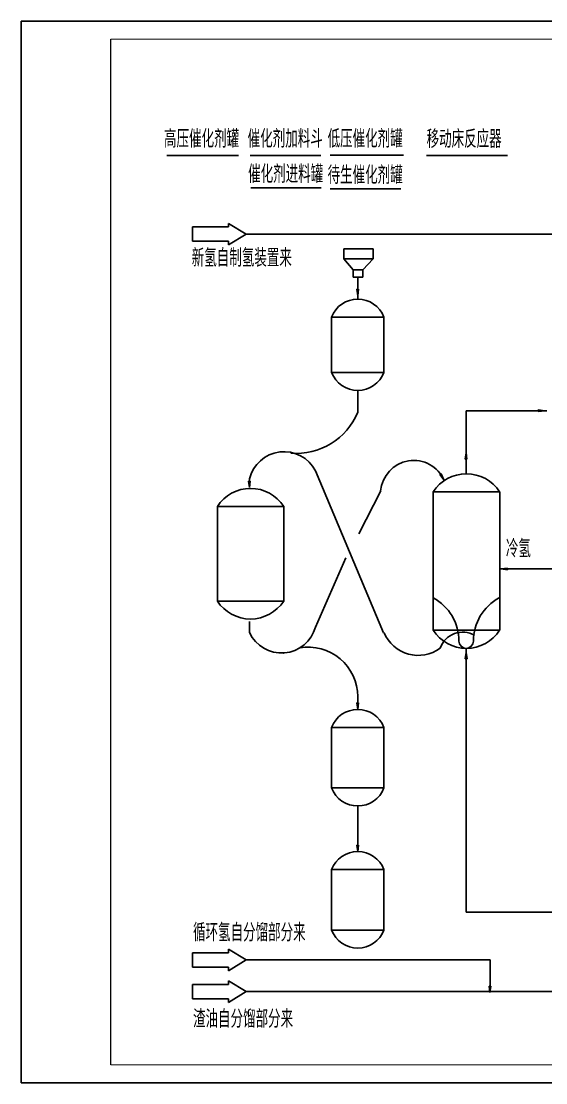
# Model space of a CAD drawing. Extents: x 0 to 420, y 0 to 297.
# Drawn here: x -0.1 to 146.5, y -0.1 to 296.9 of the extents above; entities that cross this region are included whole.
import ezdxf

# ---------------------------------------------------------------- set-up
doc = ezdxf.new("R2010")
doc.units = 0
doc.header["$LTSCALE"] = 300
doc.header["$MEASUREMENT"] = 0
doc.layers.get('0').update_dxf_attribs({"linetype": 'CONTINUOUS'})
doc.styles.get("Standard").update_dxf_attribs({"font": 'txt', "width": 0.62, "bigfont": 'hztxt'})

# ---------------------------------------------------------------- blocks, each defined once
blk = doc.blocks.new('FH02')
at = {"linetype": 'Continuous'}
for p, q in [((10, 2), (10, 3)), ((10, 3), (15, 0)), ((0, -2), (0, 2)), ((0, 2), (10, 2)), ((15, 0), (10, -3)), ((10, -2), (0, -2)), ((10, -3), (10, -2))]:
    blk.add_line(p, q, dxfattribs=at)

msp = doc.modelspace()

# ---------------------------------------------------------------- linework, layer by layer
for p, q in [((419.86, 296.85), (-0.14, 296.85)), ((-0.14, 296.85), (-0.14, -0.15)), ((40.53, 259.32), (60.62, 259.32)), ((63.92, 259.33), (83.65, 259.33)), ((86.28, 259.35), (106.75, 259.35)), ((113.23, 259.28), (135.89, 259.28)), ((64.05, 250.21), (83.78, 250.21)), ((86.28, 249.92), (106.02, 249.92)), ((62.8, 237.32), (328.95, 237.32)), ((90.1, 233.19), (90.1, 230.36)), ((98.26, 233.19), (90.1, 233.19)), ((98.26, 233.19), (98.26, 230.36)), ((98.26, 230.36), (90.1, 230.36)), ((90.1, 230.36), (92.67, 227.26)), ((98.26, 230.36), (95.37, 227.26)), ((92.67, 227.26), (92.67, 225.28)), ((95.37, 227.26), (92.67, 227.26)), ((95.37, 227.26), (95.37, 225.28)), ((95.37, 225.28), (92.67, 225.28)), ((93.97, 219.12), (93.97, 225.28)), ((93.73, 221.86), (93.97, 220.06)), ((94.22, 221.86), (93.73, 221.86)), ((94.21, 221.81), (93.73, 221.81)), ((94.22, 221.77), (93.74, 221.77)), ((94.2, 221.73), (93.75, 221.73)), ((94.2, 221.69), (93.75, 221.69)), ((94.19, 221.64), (93.76, 221.64)), ((94.19, 221.6), (93.76, 221.6)), ((94.18, 221.57), (93.77, 221.57)), ((94.18, 221.54), (93.77, 221.54)), ((94.17, 221.5), (93.78, 221.5)), ((94.17, 221.49), (93.78, 221.49)), ((94.17, 221.46), (93.78, 221.46)), ((94.16, 221.44), (93.79, 221.44)), ((94.16, 221.44), (93.79, 221.44)), ((94.16, 221.42), (93.79, 221.42)), ((94.16, 221.42), (93.79, 221.42)), ((94.16, 221.41), (93.79, 221.41)), ((94.16, 221.41), (93.79, 221.41)), ((94.16, 221.4), (93.79, 221.4)), ((94.15, 221.37), (93.8, 221.37)), ((94.15, 221.33), (93.8, 221.33)), ((94.15, 221.32), (93.8, 221.32)), ((94.21, 221.77), (93.81, 221.77)), ((94.14, 221.3), (93.81, 221.3)), ((94.14, 221.28), (93.81, 221.28)), ((94.14, 221.25), (93.81, 221.25)), ((94.13, 221.22), (93.82, 221.22)), ((94.13, 221.21), (93.82, 221.21)), ((94.13, 221.18), (93.82, 221.18)), ((94.21, 221.77), (93.83, 221.77)), ((94.12, 221.14), (93.83, 221.14)), ((94.12, 221.12), (93.83, 221.12)), ((94.12, 221.1), (93.83, 221.1)), ((94.11, 221.08), (93.84, 221.08)), ((94.11, 221.04), (93.84, 221.04)), ((94.1, 221.01), (93.84, 221.01)), ((94.1, 221), (93.85, 221)), ((94.1, 220.99), (93.85, 220.99)), ((94.1, 220.99), (93.85, 220.99)), ((94.1, 220.98), (93.85, 220.98)), ((94.1, 220.98), (93.85, 220.98)), ((94.1, 220.96), (93.85, 220.96)), ((94.1, 220.95), (93.85, 220.95)), ((94.09, 220.92), (93.86, 220.92)), ((94.09, 220.89), (93.86, 220.89)), ((94.08, 220.87), (93.86, 220.87)), ((94.08, 220.83), (93.87, 220.83)), ((94.08, 220.82), (93.87, 220.82)), ((94.08, 220.8), (93.87, 220.8)), ((94.07, 220.78), (93.88, 220.78)), ((94.07, 220.75), (93.88, 220.75)), ((94.07, 220.74), (93.88, 220.74)), ((94.06, 220.72), (93.88, 220.72)), ((94.06, 220.71), (93.89, 220.71)), ((94.06, 220.69), (93.89, 220.69)), ((94.06, 220.68), (93.89, 220.68)), ((94.06, 220.67), (93.89, 220.67)), ((94.06, 220.67), (93.89, 220.67)), ((94.06, 220.66), (93.89, 220.66)), ((94.06, 220.66), (93.89, 220.66)), ((94.05, 220.64), (93.9, 220.64)), ((94.05, 220.63), (93.9, 220.63)), ((94.05, 220.61), (93.9, 220.61)), ((94.05, 220.6), (93.9, 220.6)), ((94.05, 220.58), (93.9, 220.58)), ((94.05, 220.58), (93.9, 220.58)), ((94.04, 220.57), (93.9, 220.57)), ((94.04, 220.57), (93.91, 220.57)), ((94.04, 220.55), (93.91, 220.55)), ((94.04, 220.54), (93.91, 220.54)), ((94.04, 220.53), (93.91, 220.53)), ((94.04, 220.53), (93.91, 220.53)), ((94.04, 220.52), (93.91, 220.52)), ((94.03, 220.5), (93.92, 220.5)), ((94.03, 220.5), (93.92, 220.5)), ((94.03, 220.49), (93.92, 220.49)), ((94.03, 220.46), (93.92, 220.46)), ((94.03, 220.44), (93.92, 220.44)), ((94.02, 220.43), (93.92, 220.43)), ((94.02, 220.41), (93.93, 220.41)), ((94.02, 220.37), (93.93, 220.37)), ((94.01, 220.36), (93.93, 220.36)), ((94.01, 220.35), (93.94, 220.35)), ((94.01, 220.3), (93.94, 220.3)), ((94.22, 221.86), (93.97, 220.06)), ((93.97, 221.86), (93.97, 220.06)), ((101.3, 214.08), (86.65, 214.08)), ((86.65, 214.08), (86.65, 198.61)), ((101.3, 214.08), (101.3, 198.61)), ((101.3, 198.61), (86.65, 198.61)), ((93.97, 193.56), (93.97, 187.47)), ((124.26, 170.1), (124.26, 187.82)), ((124.26, 187.82), (146.83, 187.82)), ((144.47, 188.11), (146.26, 187.86)), ((144.47, 188.11), (144.47, 187.62)), ((144.47, 187.62), (146.26, 187.86)), ((144.47, 187.86), (146.26, 187.86)), ((144.51, 188.1), (144.51, 187.62)), ((144.56, 188.11), (144.56, 187.63)), ((144.56, 188.1), (144.56, 187.7)), ((144.56, 188.1), (144.56, 187.72)), ((144.6, 188.09), (144.6, 187.63)), ((144.64, 188.08), (144.64, 187.64)), ((144.69, 188.08), (144.69, 187.65)), ((144.72, 188.07), (144.72, 187.65)), ((144.76, 188.07), (144.76, 187.66)), ((144.79, 188.06), (144.79, 187.66)), ((144.83, 188.06), (144.83, 187.66)), ((144.84, 188.06), (144.84, 187.67)), ((144.86, 188.05), (144.86, 187.67)), ((144.88, 188.05), (144.88, 187.67)), ((144.88, 188.05), (144.88, 187.67)), ((144.9, 188.05), (144.9, 187.68)), ((144.9, 188.05), (144.9, 187.68)), ((144.92, 188.05), (144.92, 187.68)), ((144.92, 188.05), (144.92, 187.68)), ((144.93, 188.04), (144.93, 187.68)), ((144.96, 188.04), (144.96, 187.68)), ((144.99, 188.04), (144.99, 187.69)), ((145.01, 188.03), (145.01, 187.69)), ((145.03, 188.03), (145.03, 187.69)), ((145.05, 188.03), (145.05, 187.7)), ((145.08, 188.02), (145.08, 187.7)), ((145.11, 188.02), (145.11, 187.7)), ((145.11, 188.02), (145.11, 187.7)), ((145.15, 188.01), (145.15, 187.71)), ((145.18, 188.01), (145.18, 187.71)), ((145.21, 188.01), (145.21, 187.72)), ((145.22, 188), (145.22, 187.72)), ((145.25, 188), (145.25, 187.72)), ((145.29, 188), (145.29, 187.73)), ((145.32, 187.99), (145.32, 187.73)), ((145.33, 187.99), (145.33, 187.73)), ((145.34, 187.99), (145.34, 187.73)), ((145.34, 187.99), (145.34, 187.73)), ((145.35, 187.99), (145.35, 187.74)), ((145.35, 187.99), (145.35, 187.74)), ((145.37, 187.98), (145.37, 187.74)), ((145.38, 187.98), (145.38, 187.74)), ((145.41, 187.98), (145.41, 187.74)), ((145.43, 187.98), (145.43, 187.75)), ((145.46, 187.97), (145.46, 187.75)), ((145.5, 187.97), (145.5, 187.76)), ((145.5, 187.97), (145.5, 187.76)), ((145.52, 187.96), (145.52, 187.76)), ((145.55, 187.96), (145.55, 187.76)), ((145.57, 187.96), (145.57, 187.77)), ((145.59, 187.95), (145.59, 187.77)), ((145.61, 187.95), (145.61, 187.77)), ((145.62, 187.95), (145.62, 187.77)), ((145.63, 187.95), (145.63, 187.78)), ((145.65, 187.95), (145.65, 187.78)), ((145.66, 187.94), (145.66, 187.78)), ((145.66, 187.94), (145.66, 187.78)), ((145.67, 187.94), (145.67, 187.78)), ((145.67, 187.94), (145.67, 187.78)), ((145.68, 187.94), (145.68, 187.78)), ((145.7, 187.94), (145.7, 187.78)), ((145.72, 187.94), (145.72, 187.79)), ((145.73, 187.94), (145.73, 187.79)), ((145.75, 187.93), (145.75, 187.79)), ((145.75, 187.93), (145.75, 187.79)), ((145.75, 187.93), (145.75, 187.79)), ((145.76, 187.93), (145.76, 187.79)), ((145.77, 187.93), (145.77, 187.79)), ((145.79, 187.93), (145.79, 187.8)), ((145.8, 187.93), (145.8, 187.8)), ((145.8, 187.93), (145.8, 187.8)), ((145.81, 187.92), (145.81, 187.8)), ((145.83, 187.92), (145.83, 187.8)), ((145.83, 187.92), (145.83, 187.8)), ((145.84, 187.92), (145.84, 187.8)), ((145.87, 187.92), (145.87, 187.81)), ((145.88, 187.91), (145.88, 187.81)), ((145.89, 187.91), (145.89, 187.81)), ((145.91, 187.91), (145.91, 187.81)), ((145.95, 187.9), (145.95, 187.82)), ((145.97, 187.9), (145.97, 187.82)), ((145.98, 187.9), (145.98, 187.82)), ((146.03, 187.89), (146.03, 187.83)), ((124, 174.32), (124.25, 176.11)), ((124.13, 175.28), (124.36, 175.28)), ((124.13, 175.26), (124.36, 175.26)), ((124.14, 175.37), (124.35, 175.37)), ((124.14, 175.36), (124.35, 175.36)), ((124.14, 175.35), (124.35, 175.35)), ((124.14, 175.31), (124.36, 175.31)), ((124.15, 175.44), (124.34, 175.44)), ((124.15, 175.43), (124.34, 175.43)), ((124.15, 175.4), (124.34, 175.4)), ((124.16, 175.52), (124.33, 175.52)), ((124.16, 175.52), (124.33, 175.52)), ((124.16, 175.51), (124.33, 175.51)), ((124.16, 175.51), (124.33, 175.51)), ((124.16, 175.5), (124.33, 175.5)), ((124.16, 175.48), (124.33, 175.48)), ((124.16, 175.47), (124.33, 175.47)), ((124.16, 175.46), (124.34, 175.46)), ((124.17, 175.58), (124.32, 175.58)), ((124.17, 175.57), (124.32, 175.57)), ((124.17, 175.55), (124.32, 175.55)), ((124.17, 175.53), (124.33, 175.53)), ((124.18, 175.66), (124.31, 175.66)), ((124.18, 175.65), (124.31, 175.65)), ((124.18, 175.65), (124.31, 175.65)), ((124.18, 175.64), (124.31, 175.64)), ((124.18, 175.62), (124.31, 175.62)), ((124.18, 175.61), (124.32, 175.61)), ((124.18, 175.6), (124.32, 175.6)), ((124.18, 175.6), (124.32, 175.6)), ((124.18, 175.6), (124.32, 175.6)), ((124.19, 175.73), (124.3, 175.73)), ((124.19, 175.72), (124.3, 175.72)), ((124.19, 175.69), (124.3, 175.69)), ((124.19, 175.68), (124.31, 175.68)), ((124.19, 175.68), (124.31, 175.68)), ((124.2, 175.8), (124.29, 175.8)), ((124.2, 175.76), (124.29, 175.76)), ((124.2, 175.75), (124.3, 175.75)), ((124.21, 175.88), (124.28, 175.88)), ((124.21, 175.83), (124.29, 175.83)), ((124.21, 175.82), (124.29, 175.82)), ((124.25, 174.32), (124.25, 176.11)), ((124.49, 174.32), (124.25, 176.11)), ((124, 174.41), (124.48, 174.41)), ((124, 174.32), (124.49, 174.32)), ((124.01, 174.41), (124.41, 174.41)), ((124.01, 174.41), (124.39, 174.41)), ((124.01, 174.36), (124.49, 174.36)), ((124.02, 174.49), (124.47, 174.49)), ((124.02, 174.45), (124.47, 174.45)), ((124.03, 174.54), (124.46, 174.54)), ((124.04, 174.64), (124.45, 174.64)), ((124.04, 174.61), (124.45, 174.61)), ((124.04, 174.57), (124.46, 174.57)), ((124.05, 174.71), (124.44, 174.71)), ((124.05, 174.69), (124.44, 174.69)), ((124.05, 174.68), (124.44, 174.68)), ((124.06, 174.78), (124.43, 174.78)), ((124.06, 174.77), (124.43, 174.77)), ((124.06, 174.77), (124.43, 174.77)), ((124.06, 174.75), (124.43, 174.75)), ((124.06, 174.75), (124.43, 174.75)), ((124.06, 174.73), (124.44, 174.73)), ((124.06, 174.73), (124.44, 174.73)), ((124.07, 174.86), (124.42, 174.86)), ((124.07, 174.84), (124.42, 174.84)), ((124.07, 174.81), (124.42, 174.81)), ((124.08, 174.93), (124.41, 174.93)), ((124.08, 174.9), (124.41, 174.9)), ((124.08, 174.88), (124.42, 174.88)), ((124.09, 175), (124.4, 175)), ((124.09, 174.96), (124.4, 174.96)), ((124.09, 174.96), (124.4, 174.96)), ((124.1, 175.07), (124.39, 175.07)), ((124.1, 175.06), (124.39, 175.06)), ((124.1, 175.03), (124.39, 175.03)), ((124.11, 175.14), (124.38, 175.14)), ((124.11, 175.1), (124.39, 175.1)), ((124.12, 175.23), (124.37, 175.23)), ((124.12, 175.22), (124.37, 175.22)), ((124.12, 175.2), (124.37, 175.2)), ((124.12, 175.2), (124.37, 175.2)), ((124.12, 175.19), (124.37, 175.19)), ((124.12, 175.19), (124.37, 175.19)), ((124.12, 175.18), (124.37, 175.18)), ((124.12, 175.17), (124.38, 175.17)), ((82.14, 171.06), (101.18, 125.78)), ((117.34, 170.27), (116.91, 170.03)), ((116.91, 170.03), (118.01, 168.59)), ((117.35, 170.23), (116.94, 170)), ((117.38, 170.2), (116.96, 169.96)), ((117.39, 170.15), (116.99, 169.93)), ((117.4, 170.11), (117.01, 169.89)), ((117.37, 170.19), (117.03, 169.99)), ((117.37, 170.19), (117.04, 170)), ((117.42, 170.07), (117.04, 169.86)), ((117.43, 170.03), (117.07, 169.83)), ((117.45, 170), (117.09, 169.79)), ((117.46, 169.97), (117.1, 169.77)), ((117.12, 170.15), (118.01, 168.59)), ((117.47, 169.94), (117.13, 169.74)), ((117.48, 169.93), (117.14, 169.73)), ((117.49, 169.9), (117.15, 169.71)), ((117.49, 169.88), (117.16, 169.7)), ((117.49, 169.88), (117.16, 169.7)), ((117.5, 169.87), (117.18, 169.68)), ((117.5, 169.87), (117.18, 169.68)), ((117.51, 169.85), (117.19, 169.67)), ((117.51, 169.85), (117.19, 169.67)), ((117.51, 169.84), (117.19, 169.66)), ((117.52, 169.81), (117.21, 169.64)), ((117.53, 169.78), (117.23, 169.61)), ((117.54, 169.77), (117.24, 169.6)), ((117.55, 169.75), (117.25, 169.58)), ((117.55, 169.73), (117.27, 169.56)), ((117.56, 169.7), (117.28, 169.54)), ((117.58, 169.67), (117.3, 169.51)), ((117.58, 169.67), (117.3, 169.52)), ((117.59, 169.64), (117.32, 169.49)), ((117.34, 170.27), (118.01, 168.59)), ((117.61, 169.6), (117.35, 169.46)), ((117.61, 169.58), (117.36, 169.44)), ((117.62, 169.57), (117.37, 169.42)), ((117.63, 169.54), (117.39, 169.4)), ((117.64, 169.51), (117.41, 169.37)), ((117.66, 169.48), (117.43, 169.35)), ((117.66, 169.46), (117.44, 169.33)), ((117.66, 169.46), (117.44, 169.34)), ((117.66, 169.46), (117.44, 169.33)), ((117.67, 169.45), (117.45, 169.32)), ((117.67, 169.45), (117.45, 169.32)), ((117.67, 169.43), (117.46, 169.31)), ((117.68, 169.42), (117.47, 169.3)), ((117.69, 169.39), (117.48, 169.28)), ((117.7, 169.37), (117.5, 169.26)), ((117.71, 169.34), (117.52, 169.23)), ((117.72, 169.31), (117.54, 169.2)), ((117.72, 169.3), (117.54, 169.2)), ((63.92, 168.18), (63.43, 168.18)), ((63.43, 168.18), (63.68, 166.39)), ((63.92, 168.14), (63.44, 168.14)), ((63.92, 168.09), (63.44, 168.09)), ((63.91, 168.05), (63.45, 168.05)), ((63.9, 168.01), (63.45, 168.01)), ((63.89, 167.96), (63.46, 167.96)), ((63.89, 167.92), (63.47, 167.92)), ((63.88, 167.89), (63.47, 167.89)), ((63.88, 167.86), (63.47, 167.86)), ((63.87, 167.82), (63.48, 167.82)), ((63.87, 167.81), (63.48, 167.81)), ((63.87, 167.78), (63.49, 167.78)), ((63.87, 167.76), (63.49, 167.76)), ((63.87, 167.76), (63.49, 167.76)), ((63.86, 167.75), (63.49, 167.75)), ((63.86, 167.75), (63.49, 167.75)), ((63.86, 167.73), (63.49, 167.73)), ((63.86, 167.73), (63.49, 167.73)), ((63.86, 167.72), (63.49, 167.72)), ((63.86, 167.69), (63.5, 167.69)), ((63.85, 167.66), (63.5, 167.66)), ((63.85, 167.64), (63.5, 167.64)), ((63.91, 168.09), (63.51, 168.09)), ((63.85, 167.62), (63.51, 167.62)), ((63.84, 167.6), (63.51, 167.6)), ((63.84, 167.57), (63.51, 167.57)), ((63.84, 167.54), (63.52, 167.54)), ((63.83, 167.53), (63.52, 167.53)), ((63.83, 167.5), (63.52, 167.5)), ((63.91, 168.09), (63.53, 168.09)), ((63.83, 167.46), (63.53, 167.46)), ((63.82, 167.44), (63.53, 167.44)), ((63.82, 167.43), (63.53, 167.43)), ((63.82, 167.4), (63.54, 167.4)), ((63.81, 167.36), (63.54, 167.36)), ((63.81, 167.33), (63.55, 167.33)), ((63.8, 167.32), (63.55, 167.32)), ((63.8, 167.31), (63.55, 167.31)), ((63.8, 167.31), (63.55, 167.31)), ((63.8, 167.3), (63.55, 167.3)), ((63.8, 167.3), (63.55, 167.3)), ((63.8, 167.28), (63.55, 167.28)), ((63.8, 167.27), (63.56, 167.27)), ((63.79, 167.24), (63.56, 167.24)), ((63.79, 167.21), (63.56, 167.21)), ((63.79, 167.19), (63.57, 167.19)), ((63.78, 167.15), (63.57, 167.15)), ((63.78, 167.14), (63.57, 167.14)), ((63.78, 167.12), (63.58, 167.12)), ((63.78, 167.1), (63.58, 167.1)), ((63.77, 167.07), (63.58, 167.07)), ((63.77, 167.06), (63.58, 167.06)), ((63.77, 167.04), (63.59, 167.04)), ((63.77, 167.03), (63.59, 167.03)), ((63.76, 167.02), (63.59, 167.02)), ((63.76, 167), (63.59, 167)), ((63.76, 166.99), (63.59, 166.99)), ((63.76, 166.99), (63.59, 166.99)), ((63.76, 166.98), (63.6, 166.98)), ((63.76, 166.98), (63.6, 166.98)), ((63.76, 166.96), (63.6, 166.96)), ((63.75, 166.95), (63.6, 166.95)), ((63.75, 166.93), (63.6, 166.93)), ((63.75, 166.92), (63.6, 166.92)), ((63.75, 166.9), (63.61, 166.9)), ((63.75, 166.9), (63.61, 166.9)), ((63.75, 166.89), (63.61, 166.89)), ((63.75, 166.89), (63.61, 166.89)), ((63.74, 166.88), (63.61, 166.88)), ((63.74, 166.86), (63.61, 166.86)), ((63.74, 166.85), (63.61, 166.85)), ((63.74, 166.85), (63.61, 166.85)), ((63.74, 166.84), (63.61, 166.84)), ((63.74, 166.82), (63.62, 166.82)), ((63.74, 166.82), (63.62, 166.82)), ((63.74, 166.81), (63.62, 166.81)), ((63.73, 166.78), (63.62, 166.78)), ((63.73, 166.77), (63.63, 166.77)), ((63.73, 166.75), (63.63, 166.75)), ((63.73, 166.73), (63.63, 166.73)), ((63.72, 166.7), (63.63, 166.7)), ((63.72, 166.68), (63.64, 166.68)), ((63.72, 166.67), (63.64, 166.67)), ((63.71, 166.62), (63.65, 166.62)), ((63.68, 168.18), (63.68, 166.39)), ((63.92, 168.18), (63.68, 166.39)), ((63.71, 166.84), (63.71, 168.79)), ((117.73, 169.28), (117.56, 169.18)), ((117.74, 169.26), (117.57, 169.16)), ((117.75, 169.24), (117.59, 169.14)), ((117.76, 169.22), (117.59, 169.13)), ((117.76, 169.21), (117.61, 169.12)), ((117.77, 169.19), (117.61, 169.11)), ((117.77, 169.18), (117.62, 169.1)), ((117.78, 169.17), (117.63, 169.09)), ((117.78, 169.16), (117.64, 169.08)), ((117.78, 169.16), (117.64, 169.08)), ((117.79, 169.15), (117.65, 169.07)), ((117.79, 169.15), (117.65, 169.07)), ((117.79, 169.13), (117.65, 169.06)), ((117.8, 169.12), (117.66, 169.04)), ((117.8, 169.1), (117.67, 169.03)), ((117.81, 169.09), (117.68, 169.02)), ((117.82, 169.07), (117.69, 169)), ((117.82, 169.07), (117.69, 169)), ((117.82, 169.07), (117.7, 169)), ((117.82, 169.06), (117.7, 168.99)), ((117.83, 169.05), (117.71, 168.98)), ((117.83, 169.04), (117.72, 168.97)), ((117.83, 169.03), (117.72, 168.96)), ((117.83, 169.03), (117.72, 168.96)), ((117.84, 169.02), (117.73, 168.96)), ((117.85, 169), (117.74, 168.94)), ((117.85, 169), (117.74, 168.94)), ((117.85, 168.99), (117.75, 168.93)), ((117.86, 168.96), (117.77, 168.91)), ((117.87, 168.95), (117.77, 168.9)), ((117.87, 168.94), (117.78, 168.89)), ((117.88, 168.92), (117.79, 168.87)), ((117.89, 168.88), (117.82, 168.84)), ((117.9, 168.86), (117.83, 168.82)), ((117.9, 168.86), (117.83, 168.82)), ((117.92, 168.81), (117.87, 168.78)), ((94.29, 153.42), (100.38, 165.45)), ((115.09, 165.18), (115.09, 126.44)), ((133.66, 165.18), (115.09, 165.18)), ((133.66, 165.18), (133.66, 126.44)), ((54.7, 161.11), (54.7, 134.64)), ((73.27, 161.11), (54.7, 161.11)), ((73.27, 161.11), (73.27, 134.64)), ((82.14, 127.33), (90.64, 146.72)), ((298.95, 143.61), (133.66, 143.61)), ((135.87, 143.87), (134.08, 143.62)), ((135.87, 143.37), (134.08, 143.62)), ((135.87, 143.62), (134.08, 143.62)), ((134.31, 143.65), (134.31, 143.59)), ((134.36, 143.66), (134.36, 143.58)), ((134.37, 143.66), (134.37, 143.58)), ((134.39, 143.66), (134.39, 143.58)), ((134.43, 143.67), (134.43, 143.57)), ((134.45, 143.67), (134.45, 143.57)), ((134.46, 143.67), (134.46, 143.57)), ((134.47, 143.67), (134.47, 143.57)), ((134.5, 143.68), (134.5, 143.56)), ((134.51, 143.68), (134.51, 143.56)), ((134.51, 143.68), (134.51, 143.56)), ((134.54, 143.68), (134.54, 143.56)), ((134.54, 143.68), (134.54, 143.56)), ((134.54, 143.68), (134.54, 143.56)), ((134.56, 143.69), (134.56, 143.56)), ((134.57, 143.69), (134.57, 143.55)), ((134.58, 143.69), (134.58, 143.55)), ((134.59, 143.69), (134.59, 143.55)), ((134.59, 143.69), (134.59, 143.55)), ((134.59, 143.69), (134.59, 143.55)), ((134.61, 143.69), (134.61, 143.55)), ((134.63, 143.7), (134.63, 143.55)), ((134.65, 143.7), (134.65, 143.54)), ((134.66, 143.7), (134.66, 143.54)), ((134.67, 143.7), (134.67, 143.54)), ((134.67, 143.7), (134.67, 143.54)), ((134.68, 143.7), (134.68, 143.54)), ((134.68, 143.7), (134.68, 143.54)), ((134.7, 143.71), (134.7, 143.54)), ((134.71, 143.71), (134.71, 143.53)), ((134.72, 143.71), (134.72, 143.53)), ((134.73, 143.71), (134.73, 143.53)), ((134.75, 143.71), (134.75, 143.53)), ((134.77, 143.72), (134.77, 143.53)), ((134.79, 143.72), (134.79, 143.52)), ((134.82, 143.72), (134.82, 143.52)), ((134.84, 143.73), (134.84, 143.52)), ((134.84, 143.72), (134.84, 143.52)), ((134.88, 143.73), (134.88, 143.51)), ((134.91, 143.73), (134.91, 143.51)), ((134.93, 143.74), (134.93, 143.5)), ((134.97, 143.74), (134.97, 143.5)), ((134.97, 143.74), (134.97, 143.5)), ((134.99, 143.75), (134.99, 143.5)), ((134.99, 143.75), (134.99, 143.5)), ((135, 143.75), (135, 143.49)), ((135, 143.75), (135, 143.49)), ((135.01, 143.75), (135.01, 143.49)), ((135.02, 143.75), (135.02, 143.49)), ((135.05, 143.75), (135.05, 143.49)), ((135.09, 143.76), (135.09, 143.48)), ((135.12, 143.76), (135.12, 143.48)), ((135.13, 143.77), (135.13, 143.48)), ((135.16, 143.77), (135.16, 143.47)), ((135.2, 143.77), (135.2, 143.47)), ((135.23, 143.78), (135.23, 143.46)), ((135.23, 143.78), (135.23, 143.46)), ((135.27, 143.78), (135.27, 143.46)), ((135.29, 143.79), (135.29, 143.45)), ((135.31, 143.79), (135.31, 143.45)), ((135.34, 143.79), (135.34, 143.45)), ((135.35, 143.8), (135.35, 143.45)), ((135.38, 143.8), (135.38, 143.44)), ((135.41, 143.8), (135.41, 143.44)), ((135.42, 143.8), (135.42, 143.44)), ((135.42, 143.8), (135.42, 143.44)), ((135.44, 143.81), (135.44, 143.43)), ((135.44, 143.81), (135.44, 143.43)), ((135.46, 143.81), (135.46, 143.43)), ((135.46, 143.81), (135.46, 143.43)), ((135.48, 143.81), (135.48, 143.43)), ((135.5, 143.82), (135.5, 143.43)), ((135.52, 143.82), (135.52, 143.42)), ((135.55, 143.82), (135.55, 143.42)), ((135.58, 143.83), (135.58, 143.42)), ((135.62, 143.83), (135.62, 143.41)), ((135.66, 143.84), (135.66, 143.4)), ((135.7, 143.84), (135.7, 143.4)), ((135.75, 143.85), (135.75, 143.39)), ((135.78, 143.87), (135.78, 143.39)), ((135.78, 143.85), (135.78, 143.46)), ((135.78, 143.85), (135.78, 143.48)), ((135.83, 143.86), (135.83, 143.38)), ((135.87, 143.87), (135.87, 143.37)), ((73.27, 134.64), (54.7, 134.64)), ((63.71, 128.88), (63.71, 125.79)), ((133.66, 126.44), (115.09, 126.44)), ((124.04, 118.46), (124.29, 120.26)), ((124.09, 118.86), (124.48, 118.86)), ((124.09, 118.83), (124.48, 118.83)), ((124.09, 118.82), (124.48, 118.82)), ((124.1, 118.92), (124.47, 118.92)), ((124.1, 118.92), (124.47, 118.92)), ((124.1, 118.92), (124.47, 118.92)), ((124.1, 118.9), (124.47, 118.9)), ((124.1, 118.9), (124.47, 118.9)), ((124.1, 118.88), (124.47, 118.88)), ((124.1, 118.88), (124.47, 118.88)), ((124.11, 119), (124.46, 119)), ((124.11, 118.99), (124.46, 118.99)), ((124.11, 118.95), (124.46, 118.95)), ((124.12, 119.07), (124.45, 119.07)), ((124.12, 119.04), (124.45, 119.04)), ((124.12, 119.02), (124.45, 119.02)), ((124.13, 119.14), (124.44, 119.14)), ((124.13, 119.11), (124.44, 119.11)), ((124.13, 119.1), (124.44, 119.1)), ((124.14, 119.22), (124.43, 119.22)), ((124.14, 119.2), (124.43, 119.2)), ((124.14, 119.18), (124.43, 119.18)), ((124.15, 119.28), (124.42, 119.28)), ((124.15, 119.24), (124.42, 119.24)), ((124.16, 119.37), (124.41, 119.37)), ((124.16, 119.36), (124.41, 119.36)), ((124.16, 119.34), (124.41, 119.34)), ((124.16, 119.34), (124.41, 119.34)), ((124.16, 119.33), (124.41, 119.33)), ((124.16, 119.33), (124.41, 119.33)), ((124.16, 119.33), (124.41, 119.33)), ((124.16, 119.31), (124.41, 119.31)), ((124.17, 119.45), (124.4, 119.45)), ((124.17, 119.43), (124.4, 119.43)), ((124.17, 119.4), (124.4, 119.4)), ((124.18, 119.52), (124.39, 119.52)), ((124.18, 119.5), (124.39, 119.5)), ((124.18, 119.49), (124.39, 119.49)), ((124.19, 119.58), (124.38, 119.58)), ((124.19, 119.57), (124.38, 119.57)), ((124.19, 119.54), (124.38, 119.54)), ((124.2, 119.66), (124.37, 119.66)), ((124.2, 119.66), (124.37, 119.66)), ((124.2, 119.65), (124.37, 119.65)), ((124.2, 119.65), (124.37, 119.65)), ((124.2, 119.64), (124.37, 119.64)), ((124.2, 119.63), (124.37, 119.63)), ((124.2, 119.61), (124.37, 119.61)), ((124.2, 119.6), (124.38, 119.6)), ((124.21, 119.74), (124.36, 119.74)), ((124.21, 119.74), (124.36, 119.74)), ((124.21, 119.72), (124.36, 119.72)), ((124.21, 119.71), (124.36, 119.71)), ((124.21, 119.69), (124.36, 119.69)), ((124.21, 119.68), (124.36, 119.68)), ((124.22, 119.8), (124.35, 119.8)), ((124.22, 119.79), (124.35, 119.79)), ((124.22, 119.79), (124.35, 119.79)), ((124.22, 119.78), (124.35, 119.78)), ((124.22, 119.77), (124.35, 119.77)), ((124.22, 119.75), (124.35, 119.75)), ((124.22, 119.75), (124.35, 119.75)), ((124.23, 119.89), (124.34, 119.89)), ((124.23, 119.88), (124.34, 119.88)), ((124.23, 119.86), (124.34, 119.86)), ((124.23, 119.83), (124.34, 119.83)), ((124.23, 119.82), (124.34, 119.82)), ((124.23, 119.82), (124.34, 119.82)), ((124.24, 119.95), (124.33, 119.95)), ((124.24, 119.91), (124.33, 119.91)), ((124.25, 120.02), (124.32, 120.02)), ((124.25, 119.97), (124.32, 119.97)), ((124.25, 119.97), (124.33, 119.97)), ((124.26, 47.63), (124.26, 121.14)), ((124.29, 118.46), (124.29, 120.26)), ((124.53, 118.46), (124.29, 120.26)), ((124.04, 118.55), (124.52, 118.55)), ((124.04, 118.51), (124.53, 118.51)), ((124.04, 118.46), (124.53, 118.46)), ((124.05, 118.55), (124.45, 118.55)), ((124.05, 118.55), (124.43, 118.55)), ((124.06, 118.63), (124.51, 118.63)), ((124.06, 118.59), (124.51, 118.59)), ((124.07, 118.72), (124.5, 118.72)), ((124.07, 118.68), (124.5, 118.68)), ((124.08, 118.78), (124.49, 118.78)), ((124.08, 118.76), (124.49, 118.76)), ((93.95, 105.37), (93.95, 107.89)), ((93.73, 106.12), (93.97, 104.32)), ((94.22, 106.12), (93.73, 106.12)), ((94.21, 106.07), (93.73, 106.07)), ((94.22, 106.03), (93.74, 106.03)), ((94.2, 105.99), (93.75, 105.99)), ((94.2, 105.94), (93.75, 105.94)), ((94.19, 105.9), (93.76, 105.9)), ((94.19, 105.86), (93.76, 105.86)), ((94.18, 105.82), (93.77, 105.82)), ((94.18, 105.8), (93.77, 105.8)), ((94.17, 105.76), (93.78, 105.76)), ((94.17, 105.74), (93.78, 105.74)), ((94.17, 105.72), (93.78, 105.72)), ((94.16, 105.7), (93.79, 105.7)), ((94.16, 105.7), (93.79, 105.7)), ((94.16, 105.68), (93.79, 105.68)), ((94.16, 105.68), (93.79, 105.68)), ((94.16, 105.66), (93.79, 105.66)), ((94.16, 105.66), (93.79, 105.66)), ((94.16, 105.66), (93.79, 105.66)), ((94.15, 105.62), (93.8, 105.62)), ((94.15, 105.59), (93.8, 105.59)), ((94.15, 105.58), (93.8, 105.58)), ((94.21, 106.03), (93.81, 106.03)), ((94.14, 105.55), (93.81, 105.55)), ((94.14, 105.53), (93.81, 105.53)), ((94.14, 105.51), (93.81, 105.51)), ((94.13, 105.48), (93.82, 105.48)), ((94.13, 105.47), (93.82, 105.47)), ((94.13, 105.44), (93.82, 105.44)), ((94.21, 106.03), (93.83, 106.03)), ((94.12, 105.4), (93.83, 105.4)), ((94.12, 105.37), (93.83, 105.37)), ((94.12, 105.36), (93.83, 105.36)), ((94.11, 105.33), (93.84, 105.33)), ((94.11, 105.3), (93.84, 105.3)), ((94.1, 105.26), (93.84, 105.26)), ((94.1, 105.25), (93.85, 105.25)), ((94.1, 105.25), (93.85, 105.25)), ((94.1, 105.25), (93.85, 105.25)), ((94.1, 105.23), (93.85, 105.23)), ((94.1, 105.23), (93.85, 105.23)), ((94.1, 105.21), (93.85, 105.21)), ((94.1, 105.21), (93.85, 105.21)), ((94.09, 105.17), (93.86, 105.17)), ((94.09, 105.15), (93.86, 105.15)), ((94.08, 105.12), (93.86, 105.12)), ((94.08, 105.09), (93.87, 105.09)), ((94.08, 105.08), (93.87, 105.08)), ((94.08, 105.06), (93.87, 105.06)), ((94.07, 105.03), (93.88, 105.03)), ((94.07, 105.01), (93.88, 105.01)), ((94.07, 105), (93.88, 105)), ((94.06, 104.98), (93.88, 104.98)), ((94.06, 104.96), (93.89, 104.96)), ((94.06, 104.95), (93.89, 104.95)), ((94.06, 104.94), (93.89, 104.94)), ((94.06, 104.93), (93.89, 104.93)), ((94.06, 104.93), (93.89, 104.93)), ((94.06, 104.91), (93.89, 104.91)), ((94.06, 104.91), (93.89, 104.91)), ((94.05, 104.9), (93.9, 104.9)), ((94.05, 104.89), (93.9, 104.89)), ((94.05, 104.87), (93.9, 104.87)), ((94.05, 104.85), (93.9, 104.85)), ((94.05, 104.84), (93.9, 104.84)), ((94.05, 104.84), (93.9, 104.84)), ((94.04, 104.83), (93.9, 104.83)), ((94.04, 104.82), (93.91, 104.82)), ((94.04, 104.81), (93.91, 104.81)), ((94.04, 104.8), (93.91, 104.8)), ((94.04, 104.78), (93.91, 104.78)), ((94.04, 104.78), (93.91, 104.78)), ((94.04, 104.78), (93.91, 104.78)), ((94.03, 104.75), (93.92, 104.75)), ((94.03, 104.75), (93.92, 104.75)), ((94.03, 104.75), (93.92, 104.75)), ((94.03, 104.71), (93.92, 104.71)), ((94.03, 104.7), (93.92, 104.7)), ((94.02, 104.69), (93.92, 104.69)), ((94.02, 104.67), (93.93, 104.67)), ((94.02, 104.63), (93.93, 104.63)), ((94.01, 104.61), (93.93, 104.61)), ((94.01, 104.61), (93.94, 104.61)), ((94.01, 104.55), (93.94, 104.55)), ((94.22, 106.12), (93.97, 104.32)), ((93.97, 106.11), (93.97, 104.32)), ((86.65, 99.28), (86.65, 82.35)), ((101.3, 99.28), (86.65, 99.28)), ((101.3, 99.28), (101.3, 82.35)), ((101.3, 82.35), (86.65, 82.35)), ((93.95, 65.61), (93.95, 77.3)), ((93.73, 66.36), (93.97, 64.56)), ((94.22, 66.36), (93.73, 66.36)), ((94.21, 66.31), (93.73, 66.31)), ((94.22, 66.27), (93.74, 66.27)), ((94.2, 66.23), (93.75, 66.23)), ((94.2, 66.19), (93.75, 66.19)), ((94.19, 66.14), (93.76, 66.14)), ((94.19, 66.1), (93.76, 66.1)), ((94.18, 66.06), (93.77, 66.06)), ((94.18, 66.04), (93.77, 66.04)), ((94.17, 66), (93.78, 66)), ((94.17, 65.99), (93.78, 65.99)), ((94.17, 65.96), (93.78, 65.96)), ((94.16, 65.94), (93.79, 65.94)), ((94.16, 65.94), (93.79, 65.94)), ((94.16, 65.92), (93.79, 65.92)), ((94.16, 65.92), (93.79, 65.92)), ((94.16, 65.9), (93.79, 65.9)), ((94.16, 65.9), (93.79, 65.9)), ((94.16, 65.9), (93.79, 65.9)), ((94.15, 65.87), (93.8, 65.87)), ((94.15, 65.83), (93.8, 65.83)), ((94.15, 65.82), (93.8, 65.82)), ((94.21, 66.27), (93.81, 66.27)), ((94.14, 65.8), (93.81, 65.8)), ((94.14, 65.78), (93.81, 65.78)), ((94.14, 65.75), (93.81, 65.75)), ((94.13, 65.72), (93.82, 65.72)), ((94.13, 65.71), (93.82, 65.71)), ((94.13, 65.68), (93.82, 65.68)), ((94.21, 66.27), (93.83, 66.27)), ((94.12, 65.64), (93.83, 65.64)), ((94.12, 65.62), (93.83, 65.62)), ((94.12, 65.6), (93.83, 65.6)), ((94.11, 65.58), (93.84, 65.58)), ((94.11, 65.54), (93.84, 65.54)), ((94.1, 65.51), (93.84, 65.51)), ((94.1, 65.49), (93.85, 65.49)), ((94.1, 65.49), (93.85, 65.49)), ((94.1, 65.49), (93.85, 65.49)), ((94.1, 65.48), (93.85, 65.48)), ((94.1, 65.48), (93.85, 65.48)), ((94.1, 65.46), (93.85, 65.46)), ((94.1, 65.45), (93.85, 65.45)), ((94.09, 65.42), (93.86, 65.42)), ((94.09, 65.39), (93.86, 65.39)), ((94.08, 65.37), (93.86, 65.37)), ((94.22, 66.36), (93.97, 64.56)), ((93.97, 66.36), (93.97, 64.56)), ((94.08, 65.33), (93.87, 65.33)), ((94.08, 65.32), (93.87, 65.32)), ((94.08, 65.3), (93.87, 65.3)), ((94.07, 65.28), (93.88, 65.28)), ((94.07, 65.25), (93.88, 65.25)), ((94.07, 65.24), (93.88, 65.24)), ((94.06, 65.22), (93.88, 65.22)), ((94.06, 65.21), (93.89, 65.21)), ((94.06, 65.19), (93.89, 65.19)), ((94.06, 65.18), (93.89, 65.18)), ((94.06, 65.17), (93.89, 65.17)), ((94.06, 65.17), (93.89, 65.17)), ((94.06, 65.16), (93.89, 65.16)), ((94.06, 65.16), (93.89, 65.16)), ((94.05, 65.14), (93.9, 65.14)), ((94.05, 65.13), (93.9, 65.13)), ((94.05, 65.11), (93.9, 65.11)), ((94.05, 65.1), (93.9, 65.1)), ((94.05, 65.08), (93.9, 65.08)), ((94.05, 65.08), (93.9, 65.08)), ((94.04, 65.07), (93.9, 65.07)), ((94.04, 65.07), (93.91, 65.07)), ((94.04, 65.05), (93.91, 65.05)), ((94.04, 65.04), (93.91, 65.04)), ((94.04, 65.03), (93.91, 65.03)), ((94.04, 65.03), (93.91, 65.03)), ((94.04, 65.02), (93.91, 65.02)), ((94.03, 65), (93.92, 65)), ((94.03, 65), (93.92, 65)), ((94.03, 64.99), (93.92, 64.99)), ((94.03, 64.96), (93.92, 64.96)), ((94.03, 64.94), (93.92, 64.94)), ((94.02, 64.93), (93.92, 64.93)), ((94.02, 64.91), (93.93, 64.91)), ((94.02, 64.87), (93.93, 64.87)), ((94.01, 64.85), (93.93, 64.85)), ((94.01, 64.85), (93.94, 64.85)), ((94.01, 64.8), (93.94, 64.8)), ((86.65, 59.52), (86.65, 42.59)), ((101.3, 59.52), (86.65, 59.52)), ((101.3, 59.52), (101.3, 42.59)), ((124.26, 47.63), (309.08, 47.63)), ((101.3, 42.59), (86.65, 42.59)), ((62.77, 34.22), (130.98, 34.22)), ((130.98, 34.22), (130.98, 25.36)), ((131.19, 26.92), (130.7, 26.92)), ((130.7, 26.92), (130.95, 25.12)), ((131.19, 26.87), (130.71, 26.87)), ((131.19, 26.83), (130.71, 26.83)), ((131.18, 26.79), (130.72, 26.79)), ((131.17, 26.75), (130.72, 26.75)), ((131.18, 26.83), (130.78, 26.83)), ((131.18, 26.83), (130.8, 26.83)), ((130.95, 26.92), (130.95, 25.12)), ((131.19, 26.92), (130.95, 25.12)), ((62.77, 25.36), (356.97, 25.36)), ((131.16, 26.7), (130.73, 26.7)), ((131.16, 26.66), (130.74, 26.66)), ((131.15, 26.62), (130.74, 26.62)), ((131.15, 26.6), (130.74, 26.6)), ((131.14, 26.56), (130.75, 26.56)), ((131.14, 26.55), (130.75, 26.55)), ((131.14, 26.52), (130.76, 26.52)), ((131.14, 26.5), (130.76, 26.5)), ((131.14, 26.5), (130.76, 26.5)), ((131.13, 26.48), (130.76, 26.48)), ((131.13, 26.48), (130.76, 26.48)), ((131.13, 26.46), (130.76, 26.46)), ((131.13, 26.46), (130.76, 26.46)), ((131.13, 26.46), (130.76, 26.46)), ((131.13, 26.43), (130.77, 26.43)), ((131.12, 26.39), (130.77, 26.39)), ((131.12, 26.38), (130.77, 26.38)), ((131.12, 26.36), (130.78, 26.36)), ((131.11, 26.34), (130.78, 26.34)), ((131.11, 26.31), (130.78, 26.31)), ((131.11, 26.28), (130.79, 26.28)), ((131.1, 26.27), (130.79, 26.27)), ((131.1, 26.24), (130.79, 26.24)), ((131.09, 26.2), (130.8, 26.2)), ((131.09, 26.18), (130.8, 26.18)), ((131.09, 26.16), (130.8, 26.16)), ((131.09, 26.14), (130.81, 26.14)), ((131.08, 26.1), (130.81, 26.1)), ((131.08, 26.07), (130.82, 26.07)), ((131.07, 26.05), (130.82, 26.05)), ((131.07, 26.05), (130.82, 26.05)), ((131.07, 26.05), (130.82, 26.05)), ((131.07, 26.04), (130.82, 26.04)), ((131.07, 26.04), (130.82, 26.04)), ((131.07, 26.02), (130.82, 26.02)), ((131.07, 26.01), (130.83, 26.01)), ((131.06, 25.98), (130.83, 25.98)), ((131.06, 25.95), (130.83, 25.95)), ((131.06, 25.93), (130.84, 25.93)), ((131.05, 25.89), (130.84, 25.89)), ((131.05, 25.88), (130.84, 25.88)), ((131.05, 25.86), (130.85, 25.86)), ((131.04, 25.84), (130.85, 25.84)), ((131.04, 25.81), (130.85, 25.81)), ((131.04, 25.8), (130.85, 25.8)), ((131.04, 25.78), (130.86, 25.78)), ((131.04, 25.77), (130.86, 25.77)), ((131.03, 25.75), (130.86, 25.75)), ((131.03, 25.74), (130.86, 25.74)), ((131.03, 25.73), (130.86, 25.73)), ((131.03, 25.73), (130.86, 25.73)), ((131.03, 25.72), (130.87, 25.72)), ((131.03, 25.72), (130.87, 25.72)), ((131.03, 25.7), (130.87, 25.7)), ((131.02, 25.69), (130.87, 25.69)), ((131.02, 25.67), (130.87, 25.67)), ((131.02, 25.66), (130.87, 25.66)), ((131.02, 25.64), (130.88, 25.64)), ((131.02, 25.64), (130.88, 25.64)), ((131.02, 25.63), (130.88, 25.63)), ((131.02, 25.63), (130.88, 25.63)), ((131.01, 25.61), (130.88, 25.61)), ((131.01, 25.6), (130.88, 25.6)), ((131.01, 25.59), (130.88, 25.59)), ((131.01, 25.59), (130.88, 25.59)), ((131.01, 25.58), (130.88, 25.58)), ((131.01, 25.56), (130.89, 25.56)), ((131.01, 25.56), (130.89, 25.56)), ((131.01, 25.55), (130.89, 25.55)), ((131, 25.52), (130.89, 25.52)), ((131, 25.5), (130.89, 25.5)), ((131, 25.49), (130.9, 25.49)), ((130.99, 25.47), (130.9, 25.47)), ((130.99, 25.43), (130.9, 25.43)), ((130.99, 25.41), (130.91, 25.41)), ((130.99, 25.41), (130.91, 25.41)), ((130.98, 25.36), (130.91, 25.36)), ((-0.06, -0.02), (-0.06, 0)), ((-0.06, 0), (0, 0)), ((-0.14, -0.15), (419.86, -0.15)), ((-0.11, -0.01), (-0.1, -0.01)), ((-0.11, -0.02), (-0.1, -0.02)), ((-0.11, -0.02), (-0.11, -0.03)), ((-0.11, -0.03), (-0.1, -0.03)), ((-0.1, -0.01), (-0.1, 0)), ((-0.1, 0), (-0.08, 0)), ((-0.1, -0.02), (-0.1, -0.01)), ((-0.1, -0.01), (-0.1, -0.01)), ((-0.1, -0.01), (-0.1, -0.01)), ((-0.1, -0.01), (-0.1, -0.01)), ((-0.09, -0.02), (-0.1, -0.02)), ((-0.1, -0.02), (-0.1, -0.03)), ((-0.1, -0.02), (-0.1, -0.03)), ((-0.1, -0.02), (-0.09, -0.02)), ((-0.1, -0.03), (-0.1, -0.03)), ((-0.1, -0.03), (-0.1, -0.03)), ((-0.09, -0.04), (-0.1, -0.04)), ((-0.09, -0.02), (-0.09, -0.01)), ((-0.09, -0.01), (-0.09, -0.01)), ((-0.09, -0.01), (-0.09, -0.01)), ((-0.09, -0.01), (-0.09, -0.06)), ((-0.09, -0.01), (-0.09, -0.01)), ((-0.09, -0.01), (-0.09, -0.01)), ((-0.09, -0.01), (-0.09, -0.01)), ((-0.09, -0.01), (-0.09, -0.01)), ((-0.09, -0.01), (-0.09, -0.01)), ((-0.09, -0.02), (-0.09, -0.02)), ((-0.09, -0.02), (-0.09, -0.03)), ((-0.09, -0.02), (-0.09, -0.03)), ((-0.09, -0.02), (-0.09, -0.02)), ((-0.09, -0.03), (-0.09, -0.03)), ((-0.09, -0.03), (-0.09, -0.04)), ((-0.09, -0.03), (-0.09, -0.04)), ((-0.09, -0.03), (-0.09, -0.03)), ((-0.09, -0.03), (-0.09, -0.03)), ((-0.09, -0.03), (-0.09, -0.03)), ((-0.09, -0.04), (-0.09, -0.04)), ((-0.09, -0.04), (-0.09, -0.04)), ((-0.09, -0.04), (-0.09, -0.04)), ((-0.09, -0.04), (-0.09, -0.04)), ((-0.09, -0.06), (-0.02, -0.06)), ((-0.08, 0), (-0.08, -0.04)), ((-0.08, -0.02), (-0.08, -0.01)), ((-0.08, -0.01), (-0.07, -0.01)), ((-0.08, -0.02), (-0.08, -0.05)), ((-0.08, -0.02), (-0.08, -0.05)), ((-0.08, -0.02), (-0.08, -0.02)), ((-0.07, -0.02), (-0.08, -0.02)), ((-0.08, -0.04), (-0.08, -0.04)), ((-0.08, -0.05), (-0.08, -0.05)), ((-0.07, -0.05), (-0.08, -0.05)), ((-0.08, -0.05), (-0.08, -0.05)), ((-0.07, -0.01), (-0.07, -0.01)), ((-0.07, -0.01), (-0.07, -0.01)), ((-0.07, -0.01), (-0.07, -0.01)), ((-0.07, -0.01), (-0.07, -0.01)), ((-0.07, -0.01), (-0.07, -0.01)), ((-0.07, -0.01), (-0.07, -0.01)), ((-0.07, -0.01), (-0.07, -0.01)), ((-0.07, -0.01), (-0.06, -0.01)), ((-0.07, -0.01), (-0.07, -0.01)), ((-0.07, -0.01), (-0.07, -0.01)), ((-0.07, -0.03), (-0.07, -0.02)), ((-0.07, -0.02), (-0.06, -0.02)), ((-0.07, -0.03), (-0.06, -0.03)), ((-0.07, -0.03), (-0.06, -0.03)), ((-0.07, -0.04), (-0.07, -0.04)), ((-0.07, -0.05), (-0.07, -0.05)), ((-0.07, -0.05), (-0.07, -0.05)), ((-0.07, -0.05), (-0.07, -0.05)), ((-0.07, -0.05), (-0.07, -0.05)), ((-0.07, -0.05), (-0.06, -0.05)), ((-0.07, -0.05), (-0.07, -0.05)), ((-0.07, -0.05), (-0.07, -0.05)), ((-0.07, -0.05), (-0.07, -0.05)), ((-0.06, -0.01), (-0.06, -0.02)), ((-0.06, -0.02), (-0.06, -0.02)), ((-0.06, -0.02), (-0.06, -0.02)), ((-0.06, -0.02), (-0.06, -0.02)), ((-0.06, -0.02), (-0.06, -0.02)), ((-0.06, -0.02), (-0.06, -0.02)), ((-0.06, -0.02), (-0.06, -0.02)), ((-0.06, -0.02), (-0.06, -0.03)), ((-0.06, -0.03), (-0.06, -0.03)), ((-0.06, -0.03), (-0.06, -0.03))]:
    msp.add_line(p, q)
at = {"const_width": 0.3}
for points in [[(414.86, 291.85), (24.86, 291.85)], [(24.86, 291.85), (24.86, 4.85)], [(24.86, 4.85), (414.86, 4.85)]]:
    msp.add_lwpolyline(points, dxfattribs=at)
msp.add_lwpolyline([(-0.07, -0.01), (-0.07, -0.01)])
for centre, radius in [((-0.1, -0.01), 0.00144), ((-0.09, -0.01), 0.00144), ((-0.09, -0.03), 0.00144), ((-0.09, -0.04), 0.00144), ((-0.07, -0.01), 0.000285), ((-0.07, -0.01), 0.000285), ((-0.07, -0.01), 0.00144), ((-0.06, -0.03), 0.00144), ((-0.07, -0.05), 0.00144), ((-0.07, -0.05), 0.00144)]:
    msp.add_circle(centre, radius)
for centre, radius, start, end in [((93.97, 211.28), 7.84, 20.8955, 159.1045), ((93.97, 201.41), 7.84, 200.8955, 339.1045), ((76.78, 194.56), 18.6, 265.3424, 337.585), ((73.35, 166.51), 9.9, 27.3722, 166.7085), ((109.63, 164.68), 9.29, 23.4321, 175.2697), ((124.37, 159.16), 11.06, 32.9537, 147.0463), ((63.98, 155.09), 11.06, 32.9537, 147.0463), ((63.98, 140.66), 11.06, 212.9537, 327.0463), ((108.5, 123.45), 13.76, 359.8108, 61.4097), ((140.09, 123.45), 13.76, 118.5903, 180.1892), ((72.65, 129.94), 9.85, 204.886, 344.6624), ((110.89, 129.79), 10.36, 202.7477, 306.258), ((124.37, 132.46), 11.06, 212.9537, 327.0463), ((123.3, 119.29), 6.64, 59.685, 161.1711), ((124.29, 123.43), 2.04, 180.6056, 359.3944), ((81.01, 103.21), 18.59, 114.6045, 115.6002), ((80.15, 107.91), 13.81, 359.8924, 100.0649), ((93.97, 96.48), 7.84, 20.8955, 159.1045), ((93.97, 85.14), 7.84, 200.8955, 339.1045), ((93.97, 56.72), 7.84, 20.8955, 159.1045), ((93.97, 45.39), 7.84, 200.8955, 339.1045), ((-0.11, -0.03), 0.00184, 102.6266, 257.3734), ((-0.1, -0.03), 0.00184, 282.6266, 77.3734), ((-0.09, -0.03), 0.00184, 102.6266, 257.3734), ((-0.09, -0.03), 0.00184, 282.6266, 77.3734), ((-0.08, -0.02), 0.00184, 12.6266, 167.3734), ((-0.08, -0.05), 0.00184, 192.6266, 347.3734), ((-0.06, -0.02), 0.00184, 102.6266, 257.3734), ((-0.06, -0.02), 0.00184, 282.6266, 77.3734)]:
    msp.add_arc(centre, radius, start, end)

# ---------------------------------------------------------------- block references
for p in [(47.78, 237.29), (47.78, 34.21), (47.78, 25.35)]:
    msp.add_blockref('FH02', p)

# ---------------------------------------------------------------- texts
at = {"width": 0.7}
for s, p in [('高压催化剂罐', (39.79, 261.46)), ('催化剂加料斗', (63.18, 261.47)), ('低压催化剂罐', (85.54, 261.48)), ('移动床反应器', (113.22, 261.41)), ('催化剂进料罐', (63.31, 251.6)), ('待生催化剂罐', (85.54, 251.32)), ('新氢自制氢装置来', (47.54, 228.15)), ('冷氢', (135.39, 146.82)), ('循环氢自分馏部分来', (47.9, 39.39)), ('渣油自分馏部分来', (47.9, 15.23))]:
    msp.add_text(s, height=5, dxfattribs=at).set_placement(p)

doc.saveas('drawing.dxf')
